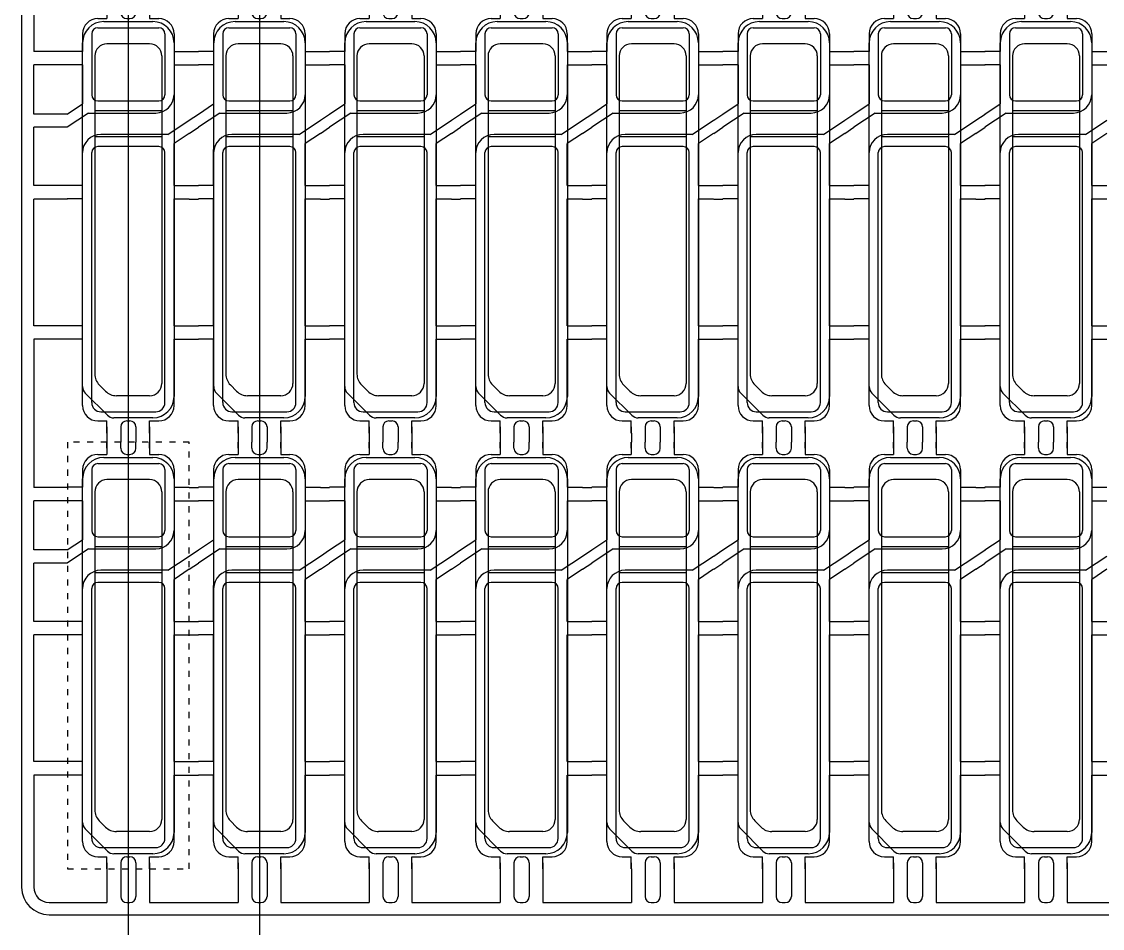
# Model space of a CAD drawing. Header units: millimetres. Extents: x -992 to 1678, y 98 to 1000.
# Drawn here: x -902.34 to -884.61, y 545.45 to 560.32 of the extents above; entities that cross this region are included whole.
import ezdxf

# ---------------------------------------------------------------- set-up
doc = ezdxf.new("R2010")
doc.units = ezdxf.units.MM
for name, pattern in [('CENTER', [10.16, 6.35, -1.27, 1.27, -1.27]), ('DOT2', [0.125, 0, -0.125]), ('HIDDEN', [1.905, 1.27, -0.635])]:
    doc.linetypes.add(name, pattern=pattern)
for name, color, linetype in [('1', 3, 'Continuous'), ('6', 6, 'Continuous'), ('b etching', 1, 'Continuous'), ('CEN', 8, 'CENTER'), ('HID', 1, 'HIDDEN'), ('PPA', 2, 'Continuous')]:
    doc.layers.add(name, color=color, linetype=linetype)

# ---------------------------------------------------------------- blocks, each defined once
blk = doc.blocks.new('e1')
at = {"layer": '1'}
for p, q in [((-947.058, 906.581), (-947.058, 906.481)), ((-947.058, 906.481), (-947.058, 906.581)), ((-947.058, 906.581), (-947.058, 906.381)), ((-946.358, 906.581), (-946.358, 906.481)), ((-946.358, 906.481), (-946.358, 906.581)), ((-946.358, 906.581), (-946.358, 906.381)), ((-946.358, 906.381), (-946.208, 906.381)), ((-947.458, 906.131), (-947.458, 905.841)), ((-945.958, 906.131), (-945.958, 905.841)), ((-947.458, 905.841), (-947.708, 905.841)), ((-945.958, 905.841), (-945.708, 905.841)), ((-947.458, 905.621), (-947.708, 905.621)), ((-947.458, 905.621), (-947.458, 904.981)), ((-945.958, 905.621), (-945.958, 905.131)), ((-945.958, 905.621), (-945.708, 905.621)), ((-947.358, 904.831), (-946.258, 904.831)), ((-946.058, 904.481), (-947.158, 904.481)), ((-945.958, 903.641), (-945.958, 904.331)), ((-947.458, 903.641), (-947.458, 904.231)), ((-947.458, 903.641), (-947.708, 903.641)), ((-945.958, 903.641), (-945.708, 903.641)), ((-947.458, 903.421), (-947.708, 903.421)), ((-947.458, 901.341), (-947.458, 903.421)), ((-945.958, 901.341), (-945.958, 903.421)), ((-945.958, 903.421), (-945.708, 903.421)), ((-947.458, 901.341), (-947.708, 901.341)), ((-945.958, 901.341), (-945.708, 901.341)), ((-947.458, 901.121), (-947.708, 901.121)), ((-947.458, 900.031), (-947.458, 901.121)), ((-945.958, 900.031), (-945.958, 901.121)), ((-945.958, 901.121), (-945.708, 901.121)), ((-947.058, 899.581), (-947.058, 899.781)), ((-946.358, 899.781), (-946.208, 899.781)), ((-946.358, 899.581), (-946.358, 899.781)), ((-947.058, 899.581), (-947.058, 899.681)), ((-947.058, 899.681), (-947.058, 899.581)), ((-946.358, 899.581), (-946.358, 899.681)), ((-946.358, 899.681), (-946.358, 899.581))]:
    blk.add_line(p, q, dxfattribs=at)
at = {"layer": '1', "linetype": 'ByBlock'}
for p, q in [((-946.833, 906.481), (-946.833, 906.581)), ((-946.583, 906.481), (-946.583, 906.581)), ((-947.208, 906.381), (-947.058, 906.381)), ((-946.733, 906.381), (-946.683, 906.381)), ((-947.708, 904.814), (-947.458, 904.981)), ((-947.358, 904.831), (-947.708, 904.597)), ((-946.058, 904.481), (-945.708, 904.714)), ((-945.708, 904.497), (-945.958, 904.331)), ((-947.208, 899.781), (-947.058, 899.781)), ((-946.733, 899.781), (-946.683, 899.781)), ((-946.833, 899.681), (-946.833, 899.581)), ((-946.583, 899.681), (-946.583, 899.581))]:
    blk.add_line(p, q, dxfattribs=at)
for centre, start, end in [((-946.733, 906.481), 180, 270), ((-946.683, 906.481), 270, 0), ((-946.733, 899.681), 90, 180), ((-946.683, 899.681), 0, 90)]:
    blk.add_arc(centre, 0.1, start, end, dxfattribs=at)
at = {"layer": '1'}
for centre, radius, start, end in [((-947.208, 906.131), 0.25, 90, 180), ((-946.208, 906.131), 0.25, 0, 90), ((-946.258, 905.131), 0.3, 270, 0), ((-947.158, 904.181), 0.3, 90, 180), ((-947.208, 900.031), 0.25, 180, 270), ((-946.208, 900.031), 0.25, 270, 0)]:
    blk.add_arc(centre, radius, start, end, dxfattribs=at)
blk = doc.blocks.new('e2')
at = {"layer": 'b etching', "linetype": 'ByBlock'}
for p, q in [((-947.308, 906.131), (-947.308, 905.131)), ((-947.208, 906.231), (-946.208, 906.231)), ((-946.108, 906.131), (-946.108, 905.131)), ((-947.208, 905.031), (-946.208, 905.031)), ((-947.308, 900.081), (-947.308, 904.181)), ((-946.208, 904.281), (-947.208, 904.281)), ((-946.108, 900.081), (-946.108, 904.181)), ((-947.158, 899.931), (-946.258, 899.931))]:
    blk.add_line(p, q, dxfattribs=at)
for centre, radius, start, end in [((-947.208, 906.131), 0.1, 90, 180), ((-946.208, 906.131), 0.1, 360, 90), ((-947.208, 905.131), 0.1, 180, 270), ((-946.208, 905.131), 0.1, 270, 360), ((-947.208, 904.181), 0.1, 90, 180), ((-946.208, 904.181), 0.1, 0, 90), ((-947.158, 900.081), 0.15, 180, 270), ((-946.258, 900.081), 0.15, 270, 0)]:
    blk.add_arc(centre, radius, start, end, dxfattribs=at)

msp = doc.modelspace()

# ---------------------------------------------------------------- linework, layer by layer
at = {"layer": '1', "linetype": 'ByBlock'}
for p, q in [((-902.13553085, 562.26062093), (-902.13553085, 559.83062093)), ((-901.58553085, 559.83062093), (-902.13553085, 559.83062093)), ((-899.58553085, 559.83062093), (-899.43553085, 559.83062093)), ((-897.43553085, 559.83062093), (-897.28553085, 559.83062093)), ((-895.28553085, 559.83062093), (-895.13553085, 559.83062093)), ((-893.13553085, 559.83062093), (-892.98553085, 559.83062093)), ((-890.98553085, 559.83062093), (-890.83553085, 559.83062093)), ((-888.83553085, 559.83062093), (-888.68553085, 559.83062093)), ((-886.68553085, 559.83062093), (-886.53553085, 559.83062093)), ((-901.58553085, 559.61062093), (-902.13553085, 559.61062093)), ((-902.13553085, 558.80395426), (-902.13553085, 559.61062093)), ((-899.58553085, 559.61062093), (-899.43553085, 559.61062093)), ((-897.43553085, 559.61062093), (-897.28553085, 559.61062093)), ((-895.28553085, 559.61062093), (-895.13553085, 559.61062093)), ((-893.13553085, 559.61062093), (-892.98553085, 559.61062093)), ((-890.98553085, 559.61062093), (-890.83553085, 559.61062093)), ((-888.83553085, 559.61062093), (-888.68553085, 559.61062093)), ((-886.68553085, 559.61062093), (-886.53553085, 559.61062093)), ((-901.58553085, 558.80395426), (-902.13553085, 558.80395426)), ((-899.58553085, 558.70395426), (-899.43553085, 558.80395426)), ((-897.43553085, 558.70395426), (-897.28553085, 558.80395426)), ((-895.28553085, 558.70395426), (-895.13553085, 558.80395426)), ((-893.13553085, 558.70395426), (-892.98553085, 558.80395426)), ((-890.98553085, 558.70395426), (-890.83553085, 558.80395426)), ((-888.83553085, 558.70395426), (-888.68553085, 558.80395426)), ((-886.68553085, 558.70395426), (-886.53553085, 558.80395426)), ((-902.13553085, 557.63062093), (-902.13553085, 558.58728759)), ((-901.58553085, 558.58728759), (-902.13553085, 558.58728759)), ((-899.58553085, 558.48728759), (-899.43553085, 558.58728759)), ((-897.43553085, 558.48728759), (-897.28553085, 558.58728759)), ((-895.28553085, 558.48728759), (-895.13553085, 558.58728759)), ((-893.13553085, 558.48728759), (-892.98553085, 558.58728759)), ((-890.98553085, 558.48728759), (-890.83553085, 558.58728759)), ((-888.83553085, 558.48728759), (-888.68553085, 558.58728759)), ((-886.68553085, 558.48728759), (-886.53553085, 558.58728759)), ((-901.58553085, 557.63062093), (-902.13553085, 557.63062093)), ((-899.58553085, 557.63062093), (-899.43553085, 557.63062093)), ((-897.43553085, 557.63062093), (-897.28553085, 557.63062093)), ((-895.28553085, 557.63062093), (-895.13553085, 557.63062093)), ((-893.13553085, 557.63062093), (-892.98553085, 557.63062093)), ((-890.98553085, 557.63062093), (-890.83553085, 557.63062093)), ((-888.83553085, 557.63062093), (-888.68553085, 557.63062093)), ((-886.68553085, 557.63062093), (-886.53553085, 557.63062093)), ((-902.13553085, 555.33062093), (-902.13553085, 557.41062093)), ((-901.58553085, 557.41062093), (-902.13553085, 557.41062093)), ((-899.58553085, 557.41062093), (-899.43553085, 557.41062093)), ((-897.43553085, 557.41062093), (-897.28553085, 557.41062093)), ((-895.28553085, 557.41062093), (-895.13553085, 557.41062093)), ((-893.13553085, 557.41062093), (-892.98553085, 557.41062093)), ((-890.98553085, 557.41062093), (-890.83553085, 557.41062093)), ((-888.83553085, 557.41062093), (-888.68553085, 557.41062093)), ((-886.68553085, 557.41062093), (-886.53553085, 557.41062093)), ((-901.58553085, 555.33062093), (-902.13553085, 555.33062093)), ((-899.58553085, 555.33062093), (-899.43553085, 555.33062093)), ((-897.43553085, 555.33062093), (-897.28553085, 555.33062093)), ((-895.28553085, 555.33062093), (-895.13553085, 555.33062093)), ((-893.13553085, 555.33062093), (-892.98553085, 555.33062093)), ((-890.98553085, 555.33062093), (-890.83553085, 555.33062093)), ((-888.83553085, 555.33062093), (-888.68553085, 555.33062093)), ((-886.68553085, 555.33062093), (-886.53553085, 555.33062093)), ((-901.58553085, 555.11062093), (-902.13553085, 555.11062093)), ((-902.13553085, 555.11062093), (-902.13553085, 552.68062093)), ((-899.58553085, 555.11062093), (-899.43553085, 555.11062093)), ((-897.43553085, 555.11062093), (-897.28553085, 555.11062093)), ((-895.28553085, 555.11062093), (-895.13553085, 555.11062093)), ((-893.13553085, 555.11062093), (-892.98553085, 555.11062093)), ((-890.98553085, 555.11062093), (-890.83553085, 555.11062093)), ((-888.83553085, 555.11062093), (-888.68553085, 555.11062093)), ((-886.68553085, 555.11062093), (-886.53553085, 555.11062093)), ((-900.93553085, 553.57062093), (-900.93553085, 553.42062093)), ((-900.71053085, 553.57062093), (-900.71053085, 553.42062093)), ((-900.46053085, 553.57062093), (-900.46053085, 553.42062093)), ((-900.23553085, 553.57062093), (-900.23553085, 553.42062093)), ((-898.78553085, 553.57062093), (-898.78553085, 553.42062093)), ((-898.56053085, 553.57062093), (-898.56053085, 553.42062093)), ((-898.31053085, 553.57062093), (-898.31053085, 553.42062093)), ((-898.08553085, 553.57062093), (-898.08553085, 553.42062093)), ((-896.63553085, 553.57062093), (-896.63553085, 553.42062093)), ((-896.41053085, 553.57062093), (-896.41053085, 553.42062093)), ((-896.16053085, 553.57062093), (-896.16053085, 553.42062093)), ((-895.93553085, 553.57062093), (-895.93553085, 553.42062093)), ((-894.48553085, 553.57062093), (-894.48553085, 553.42062093)), ((-894.26053085, 553.57062093), (-894.26053085, 553.42062093)), ((-894.01053085, 553.57062093), (-894.01053085, 553.42062093)), ((-893.78553085, 553.57062093), (-893.78553085, 553.42062093)), ((-892.33553085, 553.57062093), (-892.33553085, 553.42062093)), ((-892.11053085, 553.57062093), (-892.11053085, 553.42062093)), ((-891.86053085, 553.57062093), (-891.86053085, 553.42062093)), ((-891.63553085, 553.57062093), (-891.63553085, 553.42062093)), ((-890.18553085, 553.57062093), (-890.18553085, 553.42062093)), ((-889.96053085, 553.57062093), (-889.96053085, 553.42062093)), ((-889.71053085, 553.57062093), (-889.71053085, 553.42062093)), ((-889.48553085, 553.57062093), (-889.48553085, 553.42062093)), ((-888.03553085, 553.57062093), (-888.03553085, 553.42062093)), ((-887.81053085, 553.57062093), (-887.81053085, 553.42062093)), ((-887.56053085, 553.57062093), (-887.56053085, 553.42062093)), ((-887.33553085, 553.57062093), (-887.33553085, 553.42062093)), ((-885.88553085, 553.57062093), (-885.88553085, 553.42062093)), ((-885.66053085, 553.57062093), (-885.66053085, 553.42062093)), ((-885.41053085, 553.57062093), (-885.41053085, 553.42062093)), ((-885.18553085, 553.57062093), (-885.18553085, 553.42062093)), ((-901.58553085, 552.68062093), (-902.13553085, 552.68062093)), ((-899.58553085, 552.68062093), (-899.43553085, 552.68062093)), ((-897.43553085, 552.68062093), (-897.28553085, 552.68062093)), ((-895.28553085, 552.68062093), (-895.13553085, 552.68062093)), ((-893.13553085, 552.68062093), (-892.98553085, 552.68062093)), ((-890.98553085, 552.68062093), (-890.83553085, 552.68062093)), ((-888.83553085, 552.68062093), (-888.68553085, 552.68062093)), ((-886.68553085, 552.68062093), (-886.53553085, 552.68062093)), ((-901.58553085, 552.46062093), (-902.13553085, 552.46062093)), ((-902.13553085, 551.65395426), (-902.13553085, 552.46062093)), ((-899.58553085, 552.46062093), (-899.43553085, 552.46062093)), ((-897.43553085, 552.46062093), (-897.28553085, 552.46062093)), ((-895.28553085, 552.46062093), (-895.13553085, 552.46062093)), ((-893.13553085, 552.46062093), (-892.98553085, 552.46062093)), ((-890.98553085, 552.46062093), (-890.83553085, 552.46062093)), ((-888.83553085, 552.46062093), (-888.68553085, 552.46062093)), ((-886.68553085, 552.46062093), (-886.53553085, 552.46062093)), ((-901.58553085, 551.65395426), (-902.13553085, 551.65395426)), ((-899.58553085, 551.55395426), (-899.43553085, 551.65395426)), ((-897.43553085, 551.55395426), (-897.28553085, 551.65395426)), ((-895.28553085, 551.55395426), (-895.13553085, 551.65395426)), ((-893.13553085, 551.55395426), (-892.98553085, 551.65395426)), ((-890.98553085, 551.55395426), (-890.83553085, 551.65395426)), ((-888.83553085, 551.55395426), (-888.68553085, 551.65395426)), ((-886.68553085, 551.55395426), (-886.53553085, 551.65395426)), ((-902.13553085, 550.48062093), (-902.13553085, 551.43728759)), ((-901.58553085, 551.43728759), (-902.13553085, 551.43728759)), ((-899.58553085, 551.33728759), (-899.43553085, 551.43728759)), ((-897.43553085, 551.33728759), (-897.28553085, 551.43728759)), ((-895.28553085, 551.33728759), (-895.13553085, 551.43728759)), ((-893.13553085, 551.33728759), (-892.98553085, 551.43728759)), ((-890.98553085, 551.33728759), (-890.83553085, 551.43728759)), ((-888.83553085, 551.33728759), (-888.68553085, 551.43728759)), ((-886.68553085, 551.33728759), (-886.53553085, 551.43728759)), ((-901.58553085, 550.48062093), (-902.13553085, 550.48062093)), ((-899.58553085, 550.48062093), (-899.43553085, 550.48062093)), ((-897.43553085, 550.48062093), (-897.28553085, 550.48062093)), ((-895.28553085, 550.48062093), (-895.13553085, 550.48062093)), ((-893.13553085, 550.48062093), (-892.98553085, 550.48062093)), ((-890.98553085, 550.48062093), (-890.83553085, 550.48062093)), ((-888.83553085, 550.48062093), (-888.68553085, 550.48062093)), ((-886.68553085, 550.48062093), (-886.53553085, 550.48062093)), ((-902.13553085, 548.18062093), (-902.13553085, 550.26062093)), ((-901.58553085, 550.26062093), (-902.13553085, 550.26062093)), ((-899.58553085, 550.26062093), (-899.43553085, 550.26062093)), ((-897.43553085, 550.26062093), (-897.28553085, 550.26062093)), ((-895.28553085, 550.26062093), (-895.13553085, 550.26062093)), ((-893.13553085, 550.26062093), (-892.98553085, 550.26062093)), ((-890.98553085, 550.26062093), (-890.83553085, 550.26062093)), ((-888.83553085, 550.26062093), (-888.68553085, 550.26062093)), ((-886.68553085, 550.26062093), (-886.53553085, 550.26062093)), ((-901.58553085, 548.18062093), (-902.13553085, 548.18062093)), ((-899.58553085, 548.18062093), (-899.43553085, 548.18062093)), ((-897.43553085, 548.18062093), (-897.28553085, 548.18062093)), ((-895.28553085, 548.18062093), (-895.13553085, 548.18062093)), ((-893.13553085, 548.18062093), (-892.98553085, 548.18062093)), ((-890.98553085, 548.18062093), (-890.83553085, 548.18062093)), ((-888.83553085, 548.18062093), (-888.68553085, 548.18062093)), ((-886.68553085, 548.18062093), (-886.53553085, 548.18062093)), ((-901.58553085, 547.96062093), (-902.13553085, 547.96062093)), ((-902.13553085, 547.96062093), (-902.13553085, 546.12062093)), ((-899.58553085, 547.96062093), (-899.43553085, 547.96062093)), ((-897.43553085, 547.96062093), (-897.28553085, 547.96062093)), ((-895.28553085, 547.96062093), (-895.13553085, 547.96062093)), ((-893.13553085, 547.96062093), (-892.98553085, 547.96062093)), ((-890.98553085, 547.96062093), (-890.83553085, 547.96062093)), ((-888.83553085, 547.96062093), (-888.68553085, 547.96062093)), ((-886.68553085, 547.96062093), (-886.53553085, 547.96062093)), ((-900.93553085, 546.42062093), (-900.93553085, 545.87062093)), ((-900.93553085, 546.42062093), (-900.93553085, 546.12062093)), ((-900.71053085, 546.42062093), (-900.71053085, 545.97062093)), ((-900.71053085, 546.42062093), (-900.71053085, 546.12062093)), ((-900.46053085, 546.42062093), (-900.46053085, 545.97062093)), ((-900.46053085, 546.42062093), (-900.46053085, 546.12062093)), ((-900.23553085, 546.42062093), (-900.23553085, 545.87062093)), ((-900.23553085, 546.42062093), (-900.23553085, 546.12062093)), ((-898.78553085, 546.42062093), (-898.78553085, 545.87062093)), ((-898.78553085, 546.42062093), (-898.78553085, 546.12062093)), ((-898.56053085, 546.42062093), (-898.56053085, 545.97062093)), ((-898.56053085, 546.42062093), (-898.56053085, 546.12062093)), ((-898.31053085, 546.42062093), (-898.31053085, 545.97062093)), ((-898.31053085, 546.42062093), (-898.31053085, 546.12062093)), ((-898.08553085, 546.42062093), (-898.08553085, 545.87062093)), ((-898.08553085, 546.42062093), (-898.08553085, 546.12062093)), ((-896.63553085, 546.42062093), (-896.63553085, 545.87062093)), ((-896.63553085, 546.42062093), (-896.63553085, 546.12062093)), ((-896.41053085, 546.42062093), (-896.41053085, 545.97062093)), ((-896.41053085, 546.42062093), (-896.41053085, 546.12062093)), ((-896.16053085, 546.42062093), (-896.16053085, 545.97062093)), ((-896.16053085, 546.42062093), (-896.16053085, 546.12062093)), ((-895.93553085, 546.42062093), (-895.93553085, 545.87062093)), ((-895.93553085, 546.42062093), (-895.93553085, 546.12062093)), ((-894.48553085, 546.42062093), (-894.48553085, 545.87062093)), ((-894.48553085, 546.42062093), (-894.48553085, 546.12062093)), ((-894.26053085, 546.42062093), (-894.26053085, 545.97062093)), ((-894.26053085, 546.42062093), (-894.26053085, 546.12062093)), ((-894.01053085, 546.42062093), (-894.01053085, 545.97062093)), ((-894.01053085, 546.42062093), (-894.01053085, 546.12062093)), ((-893.78553085, 546.42062093), (-893.78553085, 545.87062093)), ((-893.78553085, 546.42062093), (-893.78553085, 546.12062093)), ((-892.33553085, 546.42062093), (-892.33553085, 545.87062093)), ((-892.33553085, 546.42062093), (-892.33553085, 546.12062093)), ((-892.11053085, 546.42062093), (-892.11053085, 545.97062093)), ((-892.11053085, 546.42062093), (-892.11053085, 546.12062093)), ((-891.86053085, 546.42062093), (-891.86053085, 545.97062093)), ((-891.86053085, 546.42062093), (-891.86053085, 546.12062093)), ((-891.63553085, 546.42062093), (-891.63553085, 545.87062093)), ((-891.63553085, 546.42062093), (-891.63553085, 546.12062093)), ((-890.18553085, 546.42062093), (-890.18553085, 545.87062093)), ((-890.18553085, 546.42062093), (-890.18553085, 546.12062093)), ((-889.96053085, 546.42062093), (-889.96053085, 545.97062093)), ((-889.96053085, 546.42062093), (-889.96053085, 546.12062093)), ((-889.71053085, 546.42062093), (-889.71053085, 545.97062093)), ((-889.71053085, 546.42062093), (-889.71053085, 546.12062093)), ((-889.48553085, 546.42062093), (-889.48553085, 545.87062093)), ((-889.48553085, 546.42062093), (-889.48553085, 546.12062093)), ((-888.03553085, 546.42062093), (-888.03553085, 545.87062093)), ((-888.03553085, 546.42062093), (-888.03553085, 546.12062093)), ((-887.81053085, 546.42062093), (-887.81053085, 545.97062093)), ((-887.81053085, 546.42062093), (-887.81053085, 546.12062093)), ((-887.56053085, 546.42062093), (-887.56053085, 545.97062093)), ((-887.56053085, 546.42062093), (-887.56053085, 546.12062093)), ((-887.33553085, 546.42062093), (-887.33553085, 545.87062093)), ((-887.33553085, 546.42062093), (-887.33553085, 546.12062093)), ((-885.88553085, 546.42062093), (-885.88553085, 545.87062093)), ((-885.88553085, 546.42062093), (-885.88553085, 546.12062093)), ((-885.66053085, 546.42062093), (-885.66053085, 545.97062093)), ((-885.66053085, 546.42062093), (-885.66053085, 546.12062093)), ((-885.41053085, 546.42062093), (-885.41053085, 545.97062093)), ((-885.41053085, 546.42062093), (-885.41053085, 546.12062093)), ((-885.18553085, 546.42062093), (-885.18553085, 545.87062093)), ((-885.18553085, 546.42062093), (-885.18553085, 546.12062093)), ((-900.61053085, 545.87062093), (-900.56053085, 545.87062093)), ((-900.23553085, 545.87062093), (-898.78553085, 545.87062093)), ((-898.46053085, 545.87062093), (-898.41053085, 545.87062093)), ((-898.08553085, 545.87062093), (-896.63553085, 545.87062093)), ((-896.31053085, 545.87062093), (-896.26053085, 545.87062093)), ((-895.93553085, 545.87062093), (-894.48553085, 545.87062093)), ((-894.16053085, 545.87062093), (-894.11053085, 545.87062093)), ((-893.78553085, 545.87062093), (-892.33553085, 545.87062093)), ((-892.01053085, 545.87062093), (-891.96053085, 545.87062093)), ((-891.63553085, 545.87062093), (-890.18553085, 545.87062093)), ((-889.86053085, 545.87062093), (-889.81053085, 545.87062093)), ((-889.48553085, 545.87062093), (-888.03553085, 545.87062093)), ((-887.71053085, 545.87062093), (-887.66053085, 545.87062093)), ((-887.33553085, 545.87062093), (-885.88553085, 545.87062093)), ((-885.56053085, 545.87062093), (-885.51053085, 545.87062093)), ((-885.18553085, 545.87062093), (-883.73553085, 545.87062093))]:
    msp.add_line(p, q, dxfattribs=at)
at = {"layer": '1'}
msp.add_line((-901.88553085, 545.87062093), (-900.93553085, 545.87062093), dxfattribs=at)
at = {"layer": '1', "linetype": 'ByBlock'}
for centre, radius, start, end in [((-901.88553085, 546.12062093), 0.25, 180, 270), ((-900.61053085, 545.97062093), 0.1, 180, 270), ((-900.56053085, 545.97062093), 0.1, 270, 0), ((-898.46053085, 545.97062093), 0.1, 180, 270), ((-898.41053085, 545.97062093), 0.1, 270, 0), ((-896.31053085, 545.97062093), 0.1, 180, 270), ((-896.26053085, 545.97062093), 0.1, 270, 0), ((-894.16053085, 545.97062093), 0.1, 180, 270), ((-894.11053085, 545.97062093), 0.1, 270, 0), ((-892.01053085, 545.97062093), 0.1, 180, 270), ((-891.96053085, 545.97062093), 0.1, 270, 0), ((-889.86053085, 545.97062093), 0.1, 180, 270), ((-889.81053085, 545.97062093), 0.1, 270, 0), ((-887.71053085, 545.97062093), 0.1, 180, 270), ((-887.66053085, 545.97062093), 0.1, 270, 0), ((-885.56053085, 545.97062093), 0.1, 180, 270), ((-885.51053085, 545.97062093), 0.1, 270, 0)]:
    msp.add_arc(centre, radius, start, end, dxfattribs=at)
at = {"layer": '6', "linetype": 'DOT2'}
for p, q in [((-901.58553085, 553.42062093), (-901.58553085, 546.42062093)), ((-899.58553085, 553.42062093), (-901.58553085, 553.42062093)), ((-899.58553085, 546.42062093), (-899.58553085, 553.42062093)), ((-901.58553085, 546.42062093), (-899.58553085, 546.42062093))]:
    msp.add_line(p, q, dxfattribs=at)
at = {"layer": 'CEN', "linetype": 'ByBlock'}
for p, q in [((-900.58553085, 604.77062093), (-900.58553085, 537.97062093)), ((-898.43553085, 604.77062093), (-898.43553085, 537.97062093))]:
    msp.add_line(p, q, dxfattribs=at)
at = {"layer": 'HID', "linetype": 'ByBlock'}
for p, q in [((-902.33553085, 596.62062093), (-902.33553085, 546.12062093)), ((-901.88553085, 545.67062093), (-851.98553085, 545.67062093))]:
    msp.add_line(p, q, dxfattribs=at)
msp.add_arc((-901.88553085, 546.12062093), 0.45, 180, 270, dxfattribs=at)
at = {"layer": 'PPA', "linetype": 'ByBlock'}
for p, q in [((-900.98553085, 560.32062093), (-900.18553085, 560.32062093)), ((-898.83553085, 560.32062093), (-898.03553085, 560.32062093)), ((-896.68553085, 560.32062093), (-895.88553085, 560.32062093)), ((-894.53553085, 560.32062093), (-893.73553085, 560.32062093)), ((-892.38553085, 560.32062093), (-891.58553085, 560.32062093)), ((-890.23553085, 560.32062093), (-889.43553085, 560.32062093)), ((-888.08553085, 560.32062093), (-887.28553085, 560.32062093)), ((-885.93553085, 560.32062093), (-885.13553085, 560.32062093)), ((-901.33553085, 554.33275296), (-901.33553085, 559.97062093)), ((-900.23553085, 559.95698456), (-900.93553085, 559.95698456)), ((-899.83553085, 559.97062093), (-899.83553085, 554.17062093)), ((-899.18553085, 554.33275296), (-899.18553085, 559.97062093)), ((-898.08553085, 559.95698456), (-898.78553085, 559.95698456)), ((-897.68553085, 559.97062093), (-897.68553085, 554.17062093)), ((-897.03553085, 554.33275296), (-897.03553085, 559.97062093)), ((-895.93553085, 559.95698456), (-896.63553085, 559.95698456)), ((-895.53553085, 559.97062093), (-895.53553085, 554.17062093)), ((-894.88553085, 554.33275296), (-894.88553085, 559.97062093)), ((-893.78553085, 559.95698456), (-894.48553085, 559.95698456)), ((-893.38553085, 559.97062093), (-893.38553085, 554.17062093)), ((-892.73553085, 554.33275296), (-892.73553085, 559.97062093)), ((-891.63553085, 559.95698456), (-892.33553085, 559.95698456)), ((-891.23553085, 559.97062093), (-891.23553085, 554.17062093)), ((-890.58553085, 554.33275296), (-890.58553085, 559.97062093)), ((-889.48553085, 559.95698456), (-890.18553085, 559.95698456)), ((-889.08553085, 559.97062093), (-889.08553085, 554.17062093)), ((-888.43553085, 554.33275296), (-888.43553085, 559.97062093)), ((-887.33553085, 559.95698456), (-888.03553085, 559.95698456)), ((-886.93553085, 559.97062093), (-886.93553085, 554.17062093)), ((-886.28553085, 554.33275296), (-886.28553085, 559.97062093)), ((-885.18553085, 559.95698456), (-885.88553085, 559.95698456)), ((-884.78553085, 559.97062093), (-884.78553085, 554.17062093)), ((-901.13553085, 559.75698456), (-901.13553085, 554.53781068)), ((-900.03553085, 559.75698456), (-900.03553085, 554.38425729)), ((-898.98553085, 559.75698456), (-898.98553085, 554.53781068)), ((-897.88553085, 559.75698456), (-897.88553085, 554.38425729)), ((-896.83553085, 559.75698456), (-896.83553085, 554.53781068)), ((-895.73553085, 559.75698456), (-895.73553085, 554.38425729)), ((-894.68553085, 559.75698456), (-894.68553085, 554.53781068)), ((-893.58553085, 559.75698456), (-893.58553085, 554.38425729)), ((-892.53553085, 559.75698456), (-892.53553085, 554.53781068)), ((-891.43553085, 559.75698456), (-891.43553085, 554.38425729)), ((-890.38553085, 559.75698456), (-890.38553085, 554.53781068)), ((-889.28553085, 559.75698456), (-889.28553085, 554.38425729)), ((-888.23553085, 559.75698456), (-888.23553085, 554.53781068)), ((-887.13553085, 559.75698456), (-887.13553085, 554.38425729)), ((-886.08553085, 559.75698456), (-886.08553085, 554.53781068)), ((-884.98553085, 559.75698456), (-884.98553085, 554.38425729)), ((-901.13553085, 558.86062093), (-900.03553085, 558.86062093)), ((-898.98553085, 558.86062093), (-897.88553085, 558.86062093)), ((-896.83553085, 558.86062093), (-895.73553085, 558.86062093)), ((-894.68553085, 558.86062093), (-893.58553085, 558.86062093)), ((-892.53553085, 558.86062093), (-891.43553085, 558.86062093)), ((-890.38553085, 558.86062093), (-889.28553085, 558.86062093)), ((-888.23553085, 558.86062093), (-887.13553085, 558.86062093)), ((-886.08553085, 558.86062093), (-884.98553085, 558.86062093)), ((-900.03553085, 558.43062093), (-901.13553085, 558.43062093)), ((-897.88553085, 558.43062093), (-898.98553085, 558.43062093)), ((-895.73553085, 558.43062093), (-896.83553085, 558.43062093)), ((-893.58553085, 558.43062093), (-894.68553085, 558.43062093)), ((-891.43553085, 558.43062093), (-892.53553085, 558.43062093)), ((-889.28553085, 558.43062093), (-890.38553085, 558.43062093)), ((-887.13553085, 558.43062093), (-888.23553085, 558.43062093)), ((-884.98553085, 558.43062093), (-886.08553085, 558.43062093)), ((-901.06230754, 554.36103399), (-900.95875415, 554.2574806)), ((-898.91230754, 554.36103399), (-898.80875415, 554.2574806)), ((-896.76230754, 554.36103399), (-896.65875415, 554.2574806)), ((-894.61230754, 554.36103399), (-894.50875415, 554.2574806)), ((-892.46230754, 554.36103399), (-892.35875415, 554.2574806)), ((-890.31230754, 554.36103399), (-890.20875415, 554.2574806)), ((-888.16230754, 554.36103399), (-888.05875415, 554.2574806)), ((-886.01230754, 554.36103399), (-885.90875415, 554.2574806)), ((-901.29159687, 554.22668695), (-900.92946483, 553.86455491)), ((-900.23553085, 554.18425729), (-900.78197746, 554.18425729)), ((-899.14159687, 554.22668695), (-898.77946483, 553.86455491)), ((-898.08553085, 554.18425729), (-898.63197746, 554.18425729)), ((-896.99159687, 554.22668695), (-896.62946483, 553.86455491)), ((-895.93553085, 554.18425729), (-896.48197746, 554.18425729)), ((-894.84159687, 554.22668695), (-894.47946483, 553.86455491)), ((-893.78553085, 554.18425729), (-894.33197746, 554.18425729)), ((-892.69159687, 554.22668695), (-892.32946483, 553.86455491)), ((-891.63553085, 554.18425729), (-892.18197746, 554.18425729)), ((-890.54159687, 554.22668695), (-890.17946483, 553.86455491)), ((-889.48553085, 554.18425729), (-890.03197746, 554.18425729)), ((-888.39159687, 554.22668695), (-888.02946483, 553.86455491)), ((-887.33553085, 554.18425729), (-887.88197746, 554.18425729)), ((-886.24159687, 554.22668695), (-885.87946483, 553.86455491)), ((-885.18553085, 554.18425729), (-885.73197746, 554.18425729)), ((-900.18553085, 553.82062093), (-900.82339881, 553.82062093)), ((-898.03553085, 553.82062093), (-898.67339881, 553.82062093)), ((-895.88553085, 553.82062093), (-896.52339881, 553.82062093)), ((-893.73553085, 553.82062093), (-894.37339881, 553.82062093)), ((-891.58553085, 553.82062093), (-892.22339881, 553.82062093)), ((-889.43553085, 553.82062093), (-890.07339881, 553.82062093)), ((-887.28553085, 553.82062093), (-887.92339881, 553.82062093)), ((-885.13553085, 553.82062093), (-885.77339881, 553.82062093)), ((-900.98553085, 553.17062093), (-900.18553085, 553.17062093)), ((-898.83553085, 553.17062093), (-898.03553085, 553.17062093)), ((-896.68553085, 553.17062093), (-895.88553085, 553.17062093)), ((-894.53553085, 553.17062093), (-893.73553085, 553.17062093)), ((-892.38553085, 553.17062093), (-891.58553085, 553.17062093)), ((-890.23553085, 553.17062093), (-889.43553085, 553.17062093)), ((-888.08553085, 553.17062093), (-887.28553085, 553.17062093)), ((-885.93553085, 553.17062093), (-885.13553085, 553.17062093)), ((-901.33553085, 547.18275296), (-901.33553085, 552.82062093)), ((-900.23553085, 552.80698456), (-900.93553085, 552.80698456)), ((-899.83553085, 552.82062093), (-899.83553085, 547.02062093)), ((-899.18553085, 547.18275296), (-899.18553085, 552.82062093)), ((-898.08553085, 552.80698456), (-898.78553085, 552.80698456)), ((-897.68553085, 552.82062093), (-897.68553085, 547.02062093)), ((-897.03553085, 547.18275296), (-897.03553085, 552.82062093)), ((-895.93553085, 552.80698456), (-896.63553085, 552.80698456)), ((-895.53553085, 552.82062093), (-895.53553085, 547.02062093)), ((-894.88553085, 547.18275296), (-894.88553085, 552.82062093)), ((-893.78553085, 552.80698456), (-894.48553085, 552.80698456)), ((-893.38553085, 552.82062093), (-893.38553085, 547.02062093)), ((-892.73553085, 547.18275296), (-892.73553085, 552.82062093)), ((-891.63553085, 552.80698456), (-892.33553085, 552.80698456)), ((-891.23553085, 552.82062093), (-891.23553085, 547.02062093)), ((-890.58553085, 547.18275296), (-890.58553085, 552.82062093)), ((-889.48553085, 552.80698456), (-890.18553085, 552.80698456)), ((-889.08553085, 552.82062093), (-889.08553085, 547.02062093)), ((-888.43553085, 547.18275296), (-888.43553085, 552.82062093)), ((-887.33553085, 552.80698456), (-888.03553085, 552.80698456)), ((-886.93553085, 552.82062093), (-886.93553085, 547.02062093)), ((-886.28553085, 547.18275296), (-886.28553085, 552.82062093)), ((-885.18553085, 552.80698456), (-885.88553085, 552.80698456)), ((-884.78553085, 552.82062093), (-884.78553085, 547.02062093)), ((-901.13553085, 552.60698456), (-901.13553085, 547.38781068)), ((-900.03553085, 552.60698456), (-900.03553085, 547.23425729)), ((-898.98553085, 552.60698456), (-898.98553085, 547.38781068)), ((-897.88553085, 552.60698456), (-897.88553085, 547.23425729)), ((-896.83553085, 552.60698456), (-896.83553085, 547.38781068)), ((-895.73553085, 552.60698456), (-895.73553085, 547.23425729)), ((-894.68553085, 552.60698456), (-894.68553085, 547.38781068)), ((-893.58553085, 552.60698456), (-893.58553085, 547.23425729)), ((-892.53553085, 552.60698456), (-892.53553085, 547.38781068)), ((-891.43553085, 552.60698456), (-891.43553085, 547.23425729)), ((-890.38553085, 552.60698456), (-890.38553085, 547.38781068)), ((-889.28553085, 552.60698456), (-889.28553085, 547.23425729)), ((-888.23553085, 552.60698456), (-888.23553085, 547.38781068)), ((-887.13553085, 552.60698456), (-887.13553085, 547.23425729)), ((-886.08553085, 552.60698456), (-886.08553085, 547.38781068)), ((-884.98553085, 552.60698456), (-884.98553085, 547.23425729)), ((-901.13553085, 551.71062093), (-900.03553085, 551.71062093)), ((-898.98553085, 551.71062093), (-897.88553085, 551.71062093)), ((-896.83553085, 551.71062093), (-895.73553085, 551.71062093)), ((-894.68553085, 551.71062093), (-893.58553085, 551.71062093)), ((-892.53553085, 551.71062093), (-891.43553085, 551.71062093)), ((-890.38553085, 551.71062093), (-889.28553085, 551.71062093)), ((-888.23553085, 551.71062093), (-887.13553085, 551.71062093)), ((-886.08553085, 551.71062093), (-884.98553085, 551.71062093)), ((-900.03553085, 551.28062093), (-901.13553085, 551.28062093)), ((-897.88553085, 551.28062093), (-898.98553085, 551.28062093)), ((-895.73553085, 551.28062093), (-896.83553085, 551.28062093)), ((-893.58553085, 551.28062093), (-894.68553085, 551.28062093)), ((-891.43553085, 551.28062093), (-892.53553085, 551.28062093)), ((-889.28553085, 551.28062093), (-890.38553085, 551.28062093)), ((-887.13553085, 551.28062093), (-888.23553085, 551.28062093)), ((-884.98553085, 551.28062093), (-886.08553085, 551.28062093)), ((-901.06230754, 547.21103399), (-900.95875415, 547.1074806)), ((-898.91230754, 547.21103399), (-898.80875415, 547.1074806)), ((-896.76230754, 547.21103399), (-896.65875415, 547.1074806)), ((-894.61230754, 547.21103399), (-894.50875415, 547.1074806)), ((-892.46230754, 547.21103399), (-892.35875415, 547.1074806)), ((-890.31230754, 547.21103399), (-890.20875415, 547.1074806)), ((-888.16230754, 547.21103399), (-888.05875415, 547.1074806)), ((-886.01230754, 547.21103399), (-885.90875415, 547.1074806)), ((-901.29159687, 547.07668695), (-900.92946483, 546.71455491)), ((-900.23553085, 547.03425729), (-900.78197746, 547.03425729)), ((-899.14159687, 547.07668695), (-898.77946483, 546.71455491)), ((-898.08553085, 547.03425729), (-898.63197746, 547.03425729)), ((-896.99159687, 547.07668695), (-896.62946483, 546.71455491)), ((-895.93553085, 547.03425729), (-896.48197746, 547.03425729)), ((-894.84159687, 547.07668695), (-894.47946483, 546.71455491)), ((-893.78553085, 547.03425729), (-894.33197746, 547.03425729)), ((-892.69159687, 547.07668695), (-892.32946483, 546.71455491)), ((-891.63553085, 547.03425729), (-892.18197746, 547.03425729)), ((-890.54159687, 547.07668695), (-890.17946483, 546.71455491)), ((-889.48553085, 547.03425729), (-890.03197746, 547.03425729)), ((-888.39159687, 547.07668695), (-888.02946483, 546.71455491)), ((-887.33553085, 547.03425729), (-887.88197746, 547.03425729)), ((-886.24159687, 547.07668695), (-885.87946483, 546.71455491)), ((-885.18553085, 547.03425729), (-885.73197746, 547.03425729)), ((-900.18553085, 546.67062093), (-900.82339881, 546.67062093)), ((-898.03553085, 546.67062093), (-898.67339881, 546.67062093)), ((-895.88553085, 546.67062093), (-896.52339881, 546.67062093)), ((-893.73553085, 546.67062093), (-894.37339881, 546.67062093)), ((-891.58553085, 546.67062093), (-892.22339881, 546.67062093)), ((-889.43553085, 546.67062093), (-890.07339881, 546.67062093)), ((-887.28553085, 546.67062093), (-887.92339881, 546.67062093)), ((-885.13553085, 546.67062093), (-885.77339881, 546.67062093))]:
    msp.add_line(p, q, dxfattribs=at)
for centre, radius, start, end in [((-900.98553085, 559.97062093), 0.35, 90, 180), ((-900.18553085, 559.97062093), 0.35, 0, 90), ((-898.83553085, 559.97062093), 0.35, 90, 180), ((-898.03553085, 559.97062093), 0.35, 0, 90), ((-896.68553085, 559.97062093), 0.35, 90, 180), ((-895.88553085, 559.97062093), 0.35, 0, 90), ((-894.53553085, 559.97062093), 0.35, 90, 180), ((-893.73553085, 559.97062093), 0.35, 0, 90), ((-892.38553085, 559.97062093), 0.35, 90, 180), ((-891.58553085, 559.97062093), 0.35, 0, 90), ((-890.23553085, 559.97062093), 0.35, 90, 180), ((-889.43553085, 559.97062093), 0.35, 0, 90), ((-888.08553085, 559.97062093), 0.35, 90, 180), ((-887.28553085, 559.97062093), 0.35, 0, 90), ((-885.93553085, 559.97062093), 0.35, 90, 180), ((-885.13553085, 559.97062093), 0.35, 0, 90), ((-900.93553085, 559.75698456), 0.2, 90, 180), ((-900.23553085, 559.75698456), 0.2, 0, 90), ((-898.78553085, 559.75698456), 0.2, 90, 180), ((-898.08553085, 559.75698456), 0.2, 0, 90), ((-896.63553085, 559.75698456), 0.2, 90, 180), ((-895.93553085, 559.75698456), 0.2, 0, 90), ((-894.48553085, 559.75698456), 0.2, 90, 180), ((-893.78553085, 559.75698456), 0.2, 0, 90), ((-892.33553085, 559.75698456), 0.2, 90, 180), ((-891.63553085, 559.75698456), 0.2, 0, 90), ((-890.18553085, 559.75698456), 0.2, 90, 180), ((-889.48553085, 559.75698456), 0.2, 0, 90), ((-888.03553085, 559.75698456), 0.2, 90, 180), ((-887.33553085, 559.75698456), 0.2, 0, 90), ((-885.88553085, 559.75698456), 0.2, 90, 180), ((-885.18553085, 559.75698456), 0.2, 0, 90), ((-900.88553085, 554.53781068), 0.25, 180, 225), ((-898.73553085, 554.53781068), 0.25, 180, 225), ((-896.58553085, 554.53781068), 0.25, 180, 225), ((-894.43553085, 554.53781068), 0.25, 180, 225), ((-892.28553085, 554.53781068), 0.25, 180, 225), ((-890.13553085, 554.53781068), 0.25, 180, 225), ((-887.98553085, 554.53781068), 0.25, 180, 225), ((-885.83553085, 554.53781068), 0.25, 180, 225), ((-901.18553085, 554.33275296), 0.15, 180, 225), ((-900.23553085, 554.38425729), 0.2, 270, 0), ((-899.03553085, 554.33275296), 0.15, 180, 225), ((-898.08553085, 554.38425729), 0.2, 270, 0), ((-896.88553085, 554.33275296), 0.15, 180, 225), ((-895.93553085, 554.38425729), 0.2, 270, 0), ((-894.73553085, 554.33275296), 0.15, 180, 225), ((-893.78553085, 554.38425729), 0.2, 270, 0), ((-892.58553085, 554.33275296), 0.15, 180, 225), ((-891.63553085, 554.38425729), 0.2, 270, 0), ((-890.43553085, 554.33275296), 0.15, 180, 225), ((-889.48553085, 554.38425729), 0.2, 270, 0), ((-888.28553085, 554.33275296), 0.15, 180, 225), ((-887.33553085, 554.38425729), 0.2, 270, 0), ((-886.13553085, 554.33275296), 0.15, 180, 225), ((-885.18553085, 554.38425729), 0.2, 270, 0), ((-900.78197746, 554.43425729), 0.25, 225, 270), ((-900.18553085, 554.17062093), 0.35, 270, 0), ((-898.63197746, 554.43425729), 0.25, 225, 270), ((-898.03553085, 554.17062093), 0.35, 270, 0), ((-896.48197746, 554.43425729), 0.25, 225, 270), ((-895.88553085, 554.17062093), 0.35, 270, 0), ((-894.33197746, 554.43425729), 0.25, 225, 270), ((-893.73553085, 554.17062093), 0.35, 270, 0), ((-892.18197746, 554.43425729), 0.25, 225, 270), ((-891.58553085, 554.17062093), 0.35, 270, 0), ((-890.03197746, 554.43425729), 0.25, 225, 270), ((-889.43553085, 554.17062093), 0.35, 270, 0), ((-887.88197746, 554.43425729), 0.25, 225, 270), ((-887.28553085, 554.17062093), 0.35, 270, 0), ((-885.73197746, 554.43425729), 0.25, 225, 270), ((-885.13553085, 554.17062093), 0.35, 270, 0), ((-900.82339881, 553.97062093), 0.15, 225, 270), ((-898.67339881, 553.97062093), 0.15, 225, 270), ((-896.52339881, 553.97062093), 0.15, 225, 270), ((-894.37339881, 553.97062093), 0.15, 225, 270), ((-892.22339881, 553.97062093), 0.15, 225, 270), ((-890.07339881, 553.97062093), 0.15, 225, 270), ((-887.92339881, 553.97062093), 0.15, 225, 270), ((-885.77339881, 553.97062093), 0.15, 225, 270), ((-900.98553085, 552.82062093), 0.35, 90, 180), ((-900.18553085, 552.82062093), 0.35, 0, 90), ((-898.83553085, 552.82062093), 0.35, 90, 180), ((-898.03553085, 552.82062093), 0.35, 0, 90), ((-896.68553085, 552.82062093), 0.35, 90, 180), ((-895.88553085, 552.82062093), 0.35, 0, 90), ((-894.53553085, 552.82062093), 0.35, 90, 180), ((-893.73553085, 552.82062093), 0.35, 0, 90), ((-892.38553085, 552.82062093), 0.35, 90, 180), ((-891.58553085, 552.82062093), 0.35, 0, 90), ((-890.23553085, 552.82062093), 0.35, 90, 180), ((-889.43553085, 552.82062093), 0.35, 0, 90), ((-888.08553085, 552.82062093), 0.35, 90, 180), ((-887.28553085, 552.82062093), 0.35, 0, 90), ((-885.93553085, 552.82062093), 0.35, 90, 180), ((-885.13553085, 552.82062093), 0.35, 0, 90), ((-900.93553085, 552.60698456), 0.2, 90, 180), ((-900.23553085, 552.60698456), 0.2, 0, 90), ((-898.78553085, 552.60698456), 0.2, 90, 180), ((-898.08553085, 552.60698456), 0.2, 0, 90), ((-896.63553085, 552.60698456), 0.2, 90, 180), ((-895.93553085, 552.60698456), 0.2, 0, 90), ((-894.48553085, 552.60698456), 0.2, 90, 180), ((-893.78553085, 552.60698456), 0.2, 0, 90), ((-892.33553085, 552.60698456), 0.2, 90, 180), ((-891.63553085, 552.60698456), 0.2, 0, 90), ((-890.18553085, 552.60698456), 0.2, 90, 180), ((-889.48553085, 552.60698456), 0.2, 0, 90), ((-888.03553085, 552.60698456), 0.2, 90, 180), ((-887.33553085, 552.60698456), 0.2, 0, 90), ((-885.88553085, 552.60698456), 0.2, 90, 180), ((-885.18553085, 552.60698456), 0.2, 0, 90), ((-900.88553085, 547.38781068), 0.25, 180, 225), ((-898.73553085, 547.38781068), 0.25, 180, 225), ((-896.58553085, 547.38781068), 0.25, 180, 225), ((-894.43553085, 547.38781068), 0.25, 180, 225), ((-892.28553085, 547.38781068), 0.25, 180, 225), ((-890.13553085, 547.38781068), 0.25, 180, 225), ((-887.98553085, 547.38781068), 0.25, 180, 225), ((-885.83553085, 547.38781068), 0.25, 180, 225), ((-901.18553085, 547.18275296), 0.15, 180, 225), ((-900.23553085, 547.23425729), 0.2, 270, 0), ((-899.03553085, 547.18275296), 0.15, 180, 225), ((-898.08553085, 547.23425729), 0.2, 270, 0), ((-896.88553085, 547.18275296), 0.15, 180, 225), ((-895.93553085, 547.23425729), 0.2, 270, 0), ((-894.73553085, 547.18275296), 0.15, 180, 225), ((-893.78553085, 547.23425729), 0.2, 270, 0), ((-892.58553085, 547.18275296), 0.15, 180, 225), ((-891.63553085, 547.23425729), 0.2, 270, 0), ((-890.43553085, 547.18275296), 0.15, 180, 225), ((-889.48553085, 547.23425729), 0.2, 270, 0), ((-888.28553085, 547.18275296), 0.15, 180, 225), ((-887.33553085, 547.23425729), 0.2, 270, 0), ((-886.13553085, 547.18275296), 0.15, 180, 225), ((-885.18553085, 547.23425729), 0.2, 270, 0), ((-900.78197746, 547.28425729), 0.25, 225, 270), ((-900.18553085, 547.02062093), 0.35, 270, 0), ((-898.63197746, 547.28425729), 0.25, 225, 270), ((-898.03553085, 547.02062093), 0.35, 270, 0), ((-896.48197746, 547.28425729), 0.25, 225, 270), ((-895.88553085, 547.02062093), 0.35, 270, 0), ((-894.33197746, 547.28425729), 0.25, 225, 270), ((-893.73553085, 547.02062093), 0.35, 270, 0), ((-892.18197746, 547.28425729), 0.25, 225, 270), ((-891.58553085, 547.02062093), 0.35, 270, 0), ((-890.03197746, 547.28425729), 0.25, 225, 270), ((-889.43553085, 547.02062093), 0.35, 270, 0), ((-887.88197746, 547.28425729), 0.25, 225, 270), ((-887.28553085, 547.02062093), 0.35, 270, 0), ((-885.73197746, 547.28425729), 0.25, 225, 270), ((-885.13553085, 547.02062093), 0.35, 270, 0), ((-900.82339881, 546.82062093), 0.15, 225, 270), ((-898.67339881, 546.82062093), 0.15, 225, 270), ((-896.52339881, 546.82062093), 0.15, 225, 270), ((-894.37339881, 546.82062093), 0.15, 225, 270), ((-892.22339881, 546.82062093), 0.15, 225, 270), ((-890.07339881, 546.82062093), 0.15, 225, 270), ((-887.92339881, 546.82062093), 0.15, 225, 270), ((-885.77339881, 546.82062093), 0.15, 225, 270)]:
    msp.add_arc(centre, radius, start, end, dxfattribs=at)

# ---------------------------------------------------------------- block references
at = {"linetype": 'ByBlock'}
for name, p in [('e1', (46.12201547, -346.01006667)), ('e1', (48.27201547, -346.01006667)), ('e1', (50.42201547, -346.01006667)), ('e1', (52.57201547, -346.01006667)), ('e1', (54.72201547, -346.01006667)), ('e1', (56.87201547, -346.01006667)), ('e1', (59.02201547, -346.01006667)), ('e1', (61.17201547, -346.01006667)), ('e2', (46.12201547, -346.01006667)), ('e2', (48.27201547, -346.01006667)), ('e2', (50.42201547, -346.01006667)), ('e2', (52.57201547, -346.01006667)), ('e2', (54.72201547, -346.01006667)), ('e2', (56.87201547, -346.01006667)), ('e2', (59.02201547, -346.01006667)), ('e2', (61.17201547, -346.01006667)), ('e1', (46.12201547, -353.16006667)), ('e1', (48.27201547, -353.16006667)), ('e1', (50.42201547, -353.16006667)), ('e1', (52.57201547, -353.16006667)), ('e1', (54.72201547, -353.16006667)), ('e1', (56.87201547, -353.16006667)), ('e1', (59.02201547, -353.16006667)), ('e1', (61.17201547, -353.16006667)), ('e2', (46.12201547, -353.16006667)), ('e2', (48.27201547, -353.16006667)), ('e2', (50.42201547, -353.16006667)), ('e2', (52.57201547, -353.16006667)), ('e2', (54.72201547, -353.16006667)), ('e2', (56.87201547, -353.16006667)), ('e2', (59.02201547, -353.16006667)), ('e2', (61.17201547, -353.16006667))]:
    msp.add_blockref(name, p, dxfattribs=at)

doc.saveas('drawing.dxf')
